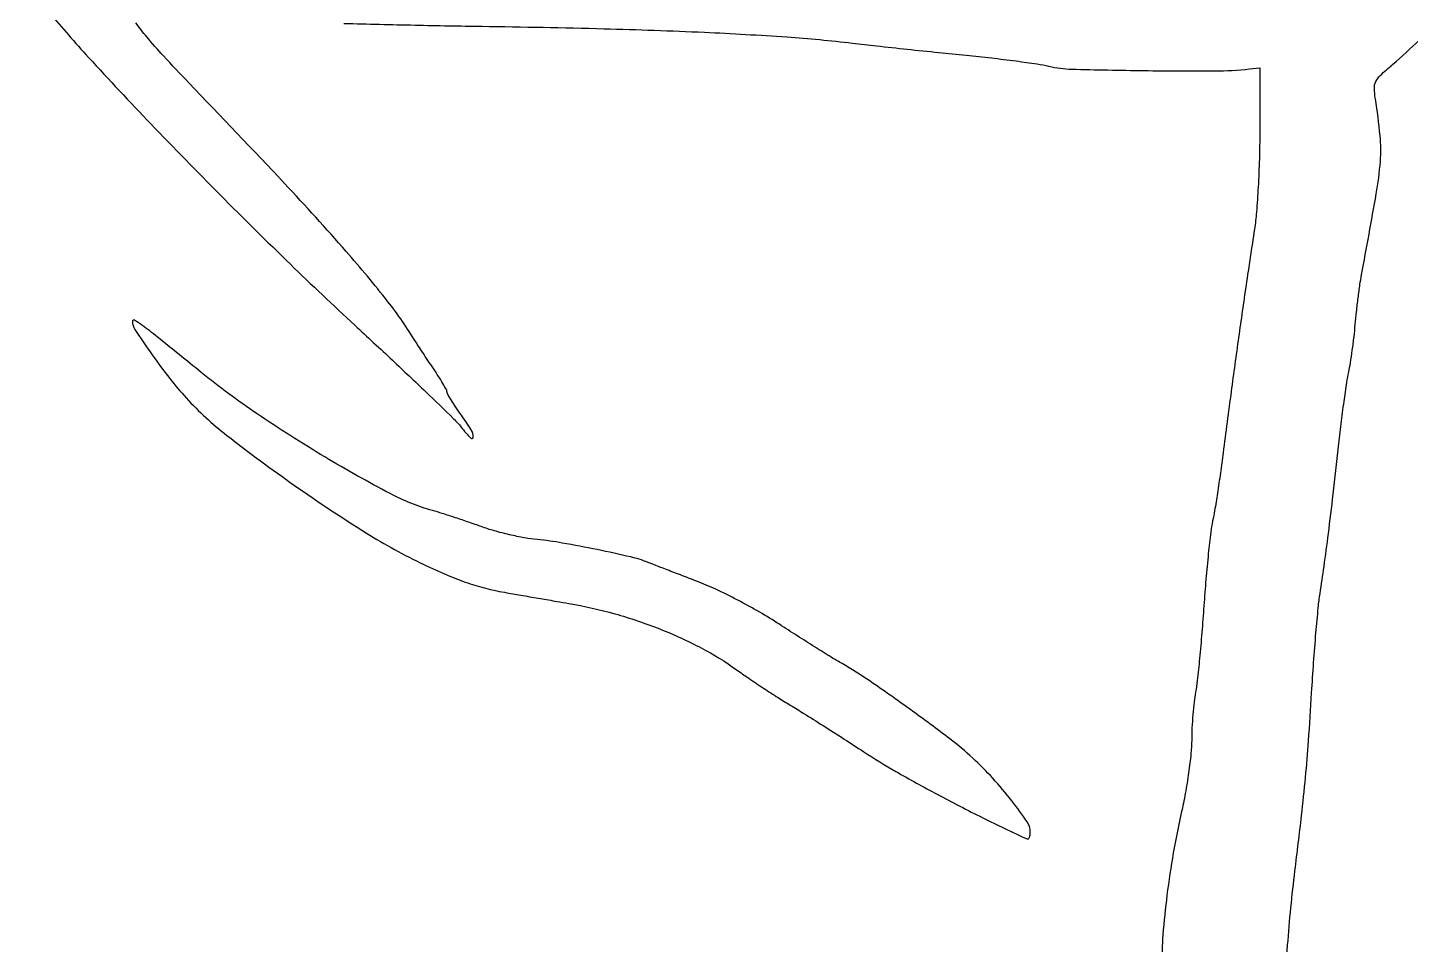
# Model space of a CAD drawing. Extents: x 30 to 2857, y 155 to 3618.
# Drawn here: x 1839.7 to 2173.8, y 1799.7 to 2021.2 of the extents above; entities that cross this region are included whole.
import ezdxf

# ---------------------------------------------------------------- set-up
doc = ezdxf.new("R2010")
doc.units = 0

msp = doc.modelspace()

# ---------------------------------------------------------------- linework, layer by layer
for points in [[(1840.553342, 2029.862295, 0.001197), (1849.553903, 2019.428678, 0.006939), (1854.393222, 2014, 0.00573), (1869.477968, 1997.917638, 0.004453), (1886.241112, 1980.759906, 0.004477), (1903.171244, 1964.039373, 0.006099), (1918.753327, 1949.288069, -0.001862), (1927.839194, 1940.831468, -0.002603), (1935.893866, 1933.199278, -0.001565), (1942.622091, 1926.716664, -0.034215), (1944.45049, 1924.683635, 0.023074), (1946.762416, 1921.994912, 0.672998), (1947.376691, 1922.233365, 0.144402), (1946.889834, 1923.985351, 0.015047), (1944.496112, 1927.576248, -0.00682), (1943.156674, 1929.515678, -0.009773), (1942.026983, 1931.273396, -0.006088), (1941.131981, 1932.76815, -0.132602), (1941, 1933.257058, 0.1268), (1940.874088, 1933.745575, 0.006257), (1940.045312, 1935.203115, 0.009785), (1938.9951, 1936.919507, 0.006885), (1937.75, 1938.809847, -0.001532), (1936.43241, 1940.764365, -0.001657), (1935.160938, 1942.676671, -0.00156), (1934.081121, 1944.323605, -0.008013), (1933.5, 1945.248053, 0.030445), (1926.760484, 1954.972629, 0.013121), (1916.677989, 1967.11072, 0.00881), (1901.791143, 1983.512696, 0.002678), (1878.669017, 2007.840856, -0.004449), (1872.507452, 2014.369965, -0.013532), (1868.482235, 2018.954885, -0.01055), (1865.794567, 2022.331167, -0.375439)], [(1916.108273, 2022.216275, 0.001503), (1933.316003, 2021.79688, 0.001807), (1949.5, 2021.509649, -0.002816), (1978.967175, 2020.927184, -0.004992), (2003.250908, 2020.067654, -0.006019), (2023.173508, 2018.922818, -0.011779), (2039, 2017.446772, 0.001725), (2044.859505, 2016.781205, 0.000876), (2052.234375, 2015.982349, 0.00087), (2059.846165, 2015.184721, 0.001302), (2066.5, 2014.516684, -0.004176), (2072.609403, 2013.867813, -0.004487), (2078.5625, 2013.131039, -0.004253), (2083.662036, 2012.4092, -0.02119), (2086.5, 2011.859005, 0.052333), (2092.008294, 2011.142806, 0.002862), (2109.4827, 2010.810714, 0.004075), (2126.568084, 2010.723099, 0.027631), (2135, 2011.214981), (2137.5, 2011.5), (2137.453872, 1996, -0.006773), (2137.346119, 1989.479031, -0.006024), (2137.060564, 1982.703125, -0.006056), (2136.6564, 1976.614015, -0.018483), (2136.179726, 1972.5, 0.001453), (2134.146409, 1958.99229, 0.001776), (2132.326759, 1946.349905, 0.001708), (2130.53991, 1933.290775, 0.00118), (2128.603081, 1918.5, -0.003139), (2127.938628, 1913.575781, -0.003223), (2127.217894, 1908.703125, -0.00312), (2126.539065, 1904.484219, -0.013583), (2126.053725, 1902, 0.025326), (2125.599219, 1899.343689, 0.004079), (2125.018978, 1894.121875, 0.004498), (2124.440688, 1887.955672, 0.003937), (2123.944953, 1881.5, -0.003292), (2123.455455, 1875.016045, -0.003661), (2122.895984, 1868.764594, -0.003388), (2122.343833, 1863.441348, -0.019066), (2121.921479, 1860.61351, 0.018175), (2121.567456, 1858.271747, 0.008466), (2121.270684, 1855.21435, 0.008375), (2121.067108, 1851.99149, 0.011584), (2121, 1849.095268, -0.025793), (2120.829715, 1845.796411, -0.009595), (2120.26283, 1841.185702, -0.009478), (2119.451319, 1836.172384, -0.011307), (2118.490485, 1831.481758, 0.013263), (2116.553061, 1821.831784, 0.011478), (2115.023265, 1811.6169, 0.011854), (2114.044195, 1802.05092, 0.024122), (2113.8172, 1794.5, -0.032302)], [(2142.857973, 1777.656297, -0.006709), (2144.190807, 1799.569403, -0.012047), (2145.95833, 1817.5, 0.001849), (2147.546795, 1830.824719, 0.005371), (2148.511888, 1840.052037, 0.005863), (2149.232474, 1848.847464, 0.00258), (2149.989302, 1860.5, -0.002992), (2150.471534, 1867.83129, -0.003226), (2151.03073, 1874.975, -0.003047), (2151.587427, 1881.098443, -0.015423), (2152.023834, 1884.5, 0.005317), (2152.996736, 1891.034177, 0.003035), (2154.040066, 1898.946554, 0.002524), (2155.187983, 1908.467756, 0.001434), (2156.485821, 1920, -0.003222), (2157.124532, 1925.498465, -0.003465), (2157.819633, 1930.85625, -0.003278), (2158.478337, 1935.447363, -0.016457), (2158.94803, 1938, 0.01385), (2159.367134, 1940.212824, 0.005688), (2159.817948, 1943.234375, 0.005622), (2160.228697, 1946.490432, 0.007178), (2160.530313, 1949.5, -0.005927), (2160.827849, 1952.545652, -0.004363), (2161.226868, 1955.9125, -0.004409), (2161.660184, 1959.090615, -0.009811), (2162.058775, 1961.5, 0.002166), (2165.595661, 1981.021317, 0.024175), (2166.593265, 1988.861393, 0.043956), (2166.533388, 1995.077615, 0.01527), (2165.388099, 2003.974426, -0.031134), (2165.136132, 2006.582358, -0.124858), (2165.474387, 2008.136088, -0.087695), (2166.573794, 2009.619721, -0.010997), (2169.550094, 2012.316298, 0.010683), (2176.034354, 2018.183722, 0.016534)]]:
    msp.add_lwpolyline(points, format="xyb")
msp.add_lwpolyline([(1865, 1950.197359, 0.148097), (1865.583916, 1948.269205, 0.006379), (1869.630775, 1942.365001, 0.011895), (1874.048674, 1936.39924, 0.020857), (1878.019198, 1931.71308, 0.041266), (1887.84956, 1922.670388, 0.012446), (1904.188989, 1910.598392, 0.0129), (1921.557897, 1899.078792, 0.029096), (1935.399671, 1891.487404, 0.010622), (1941.141338, 1888.907995, 0.018365), (1946.031449, 1887.043548, 0.020504), (1950.640713, 1885.685501, 0.018571), (1955.5, 1884.657973, 0.000108), (1959.384986, 1883.986954, 0.000084), (1963.61875, 1883.257364, 0.000084), (1967.571862, 1882.577505, 0.000203), (1970.5, 1882.075655, -0.026197), (1981.603699, 1879.572646, -0.025559), (1992.478622, 1875.905904, -0.026488), (2002.491222, 1871.322724, -0.035324), (2011, 1866.072482, 0.006309), (2013.960026, 1863.999905, 0.003863), (2017.5, 1861.627091, 0.003872), (2021.042023, 1859.331505, 0.006877), (2024, 1857.503508, -0.004742), (2027.263722, 1855.50577, -0.001668), (2031.910745, 1852.57876, -0.001655), (2036.998734, 1849.326573, -0.001939), (2041.802535, 1846.207163, 0.015047), (2049.489464, 1841.497291, 0.007456), (2059.503501, 1835.965188, 0.007185), (2070.484798, 1830.311853, 0.007978), (2081.25, 1825.176526, 0.285724), (2081.534648, 1825.213008, 0.11842), (2081.779687, 1825.534694, 0.068633), (2081.946312, 1826.118158, 0.035296), (2082, 1826.877753, 0.151905), (2081.238945, 1829.324981, 0.014794), (2077.529785, 1834.38455, 0.019116), (2072.930641, 1839.840319, 0.021146), (2068.074034, 1844.740594, 0.024602), (2062.578537, 1849.354324, 0.00591), (2053.011132, 1856.438804, 0.006145), (2043.194235, 1863.347923, 0.020341), (2036.5, 1867.547716, -0.007799), (2033.908507, 1869.084372, -0.002302), (2029.985965, 1871.518707, -0.00231), (2025.600138, 1874.296915, -0.002485), (2021.345837, 1877.049323, 0.013982), (2016.595518, 1879.969944, 0.010878), (2011.277983, 1882.88551, 0.011054), (2005.990336, 1885.489925, 0.017577), (2001.345837, 1887.455833, -0.000349), (1997.429212, 1888.95677, -0.00044), (1993.804715, 1890.352323, -0.000349), (1990.765439, 1891.528059, -0.003508), (1989.5, 1892.02885, 0.039251), (1985.461896, 1893.301854, 0.006164), (1977.30755, 1895.079112, 0.007277), (1968.891489, 1896.677741, 0.019263), (1962.820196, 1897.500138, -0.021134), (1959.770303, 1897.92489, -0.011801), (1956.099152, 1898.68529, -0.011756), (1952.416782, 1899.630857, -0.018677), (1949.320196, 1900.630338, 0.004463), (1946.343371, 1901.685484, 0.003306), (1943.034683, 1902.800701, 0.003341), (1939.896348, 1903.812237, 0.007516), (1937.5, 1904.527568, -0.052703), (1927.259977, 1908.62188, -0.013162), (1911.531769, 1917.460791, -0.01402), (1895.138276, 1927.884351, -0.021571), (1881.631185, 1937.889142, 0.000654), (1871.013797, 1946.463667, 0.010233), (1867.319121, 1949.316822, 0.033058), (1865.494447, 1950.489016, 0.571144)], format="xyb", close=True)

doc.saveas('drawing.dxf')
